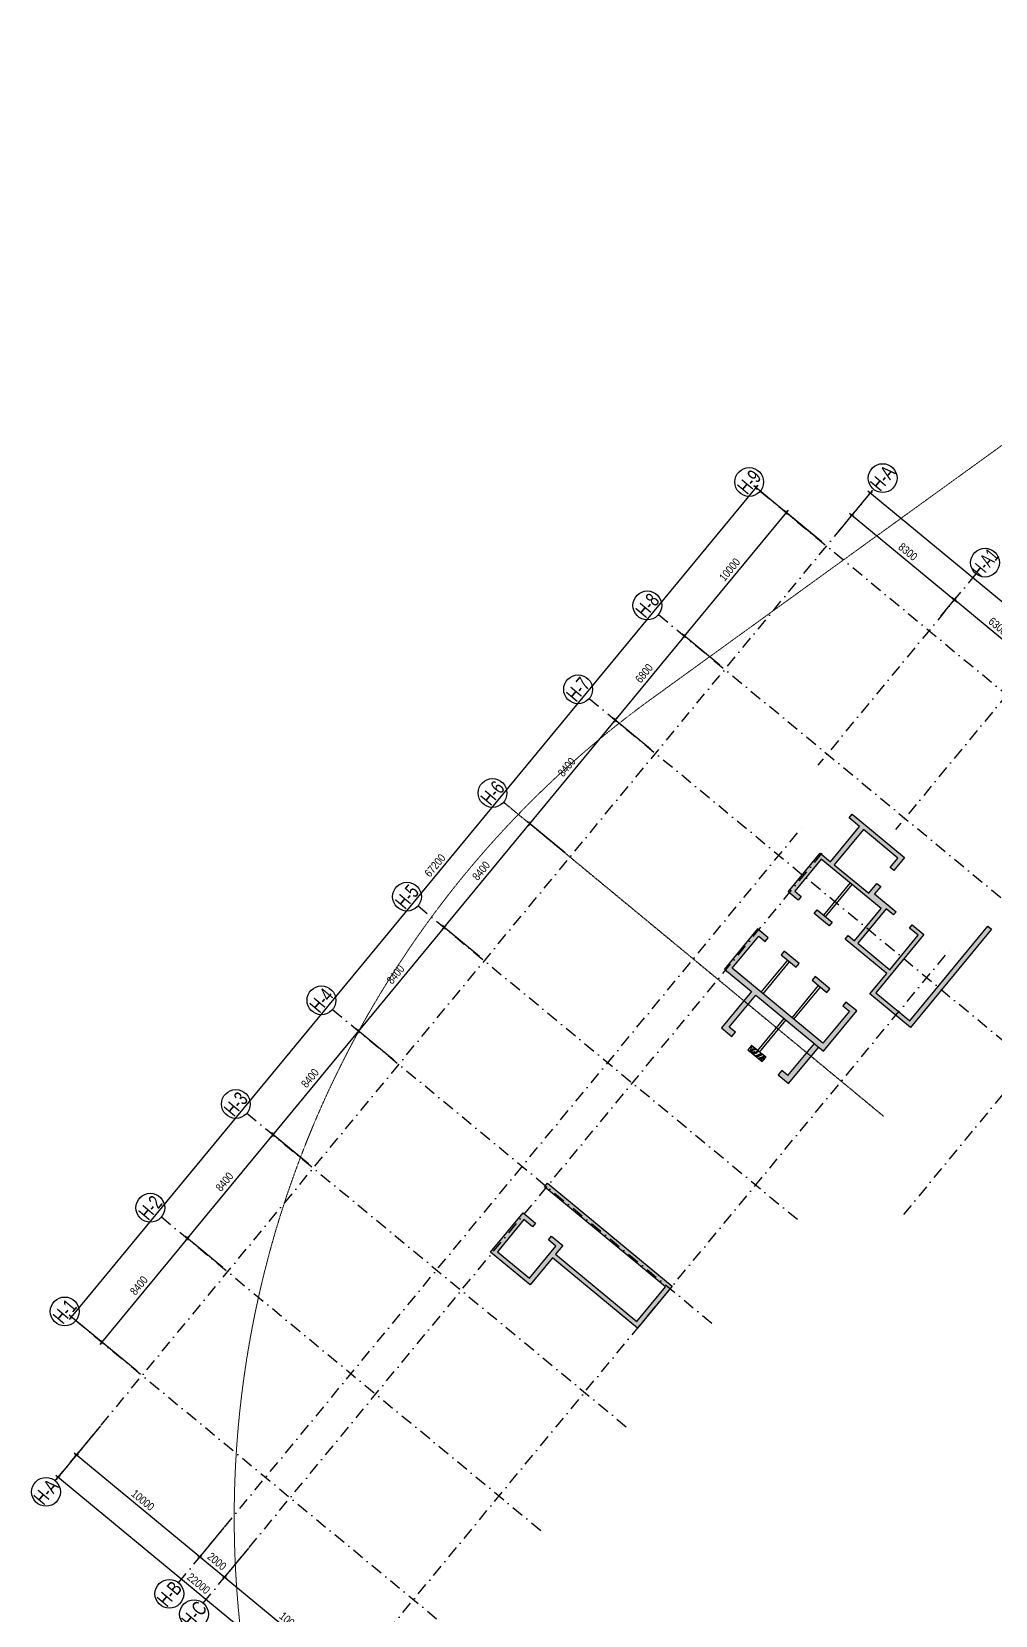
# Model space of a CAD drawing. Header units: millimetres. Extents: x -185400 to 12385, y -14070 to 168686.
# Drawn here: x -130793 to -70547, y 63525 to 162457 of the extents above; entities that cross this region are included whole.
import ezdxf
from ezdxf.enums import TextEntityAlignment as Align

# ---------------------------------------------------------------- set-up
doc = ezdxf.new("R2010")
doc.units = ezdxf.units.MM
doc.header["$MEASUREMENT"] = 0
doc.linetypes.add('DASHDOT', pattern=[1, 0.5, -0.25, 0, -0.25])
doc.linetypes.add('HIDDEN', pattern=[0.375, 0.25, -0.125])
for name, color, linetype in [('KC-Betong', 6, 'Continuous'), ('KT-Hatch', 251, 'Continuous'), ('KT-Kich thuoc', 9, 'Continuous'), ('KT-Luoi truc South Tower', 8, 'DASHDOT'), ('KT-Thay', 7, 'Continuous'), ('ST_MBDV Cot vach 220805$0$AUDIT_I_220805193045-1', 50, 'Continuous')]:
    doc.layers.add(name, color=color, linetype=linetype)
doc.layers.add('KT-Chi gioi XD', color=7, linetype='HIDDEN', true_color=0x0066cc)
doc.styles.add('Arial Narrow', font='ARIALN.TTF')
doc.styles.add('ST_MBDV Cot vach 220805$0$HBA-Text', font='GOTHIC.TTF')
doc.dimstyles.new('ccu12-200', dxfattribs={"dimscale": 200, "dimtxt": 2.5, "dimasz": 1, "dimexe": 1, "dimexo": 2, "dimgap": 1, "dimtad": 1, "dimdec": 0, "dimdsep": 46, "dimtxsty": 'Arial Narrow', "dimblk": 'ARCHTICK', "dimcen": -1, "dimdle": 1, "dimclrd": 256, "dimclre": 256, "dimclrt": 3, "dimadec": 0, "dimazin": 2, "dimtfac": 0.1, "dimtdec": 0, "dimtmove": 0, "dimatfit": 1, "dimldrblk": 'ARCHTICK', "dimfxl": 1, "dimtvp": 0.833333, "dimtolj": 1, "dimtzin": 12, "dimarcsym": 0})
pattern_1 = [(115, (0, 0), (180, 311.76915), [37.5, -412.5]), (60, (0, 0), (-370.1782, 96.0694), [30, -330]), (165.4514, (15, 25.98), (-190.1779, 407.83865), [31.8701, -350.5711]), (111.1842, (-90.63, 42.26), (300.5234, 448.6488), [56.25, -618.75]), (161.6356, (-65.6, 79.65), (-243.9225, 629.386), [47.8051, -525.8565]), (56.1842, (-90.63, 42.26), (-243.923, 629.3859), [45, -495]), (86, (-46.84, 77), (308.5802, 185.4137), [37.5, -412.5]), (291, (-46.84, 77), (307.6206, 227.2241), [30, -330]), (136.4514, (-21.13, 92.46), (31.3908, 448.9038), [31.8701, -350.5711]), (132.5, (0, 0), (-166.34345, -8.45001), [0, -326, 0, -335, 0, -331.25]), (69.5, (0, 0), (-112.3706, 208.72085), [0, -191, 0, -318.5, 0, -126.25]), (32.5, (-47.12, -101.05), (123.02238, 237.13767), [0, -125, 0, -390, 0, -517.5]), (22.5, (-68.25, -146.37), (77.8696, 285.42618), [0, -162.5, 0, -259, 0, -367.5]), (20, (0, 0), (-72.67928, 199.68468), []), (20, (-55.51, 25.89), (-72.67928, 199.68468), [])]

# ---------------------------------------------------------------- blocks, each defined once
blk = doc.blocks.new('_ARCHTICK')
at = {"color": 0, "linetype": 'ByBlock', "const_width": 0.15}
blk.add_lwpolyline([(-0.5, -0.5), (0.5, 0.5)], dxfattribs=at)
blk = doc.blocks.new('*D140')
at = {"layer": 'Defpoints', "color": 0, "transparency": 16777216}
for p in [(-52359, 62652), (-108936, 49029), (-107112, 43748, 0)]:
    blk.add_point(p, dxfattribs=at)
at = {"layer": 'KT-Kich thuoc', "lineweight": -2, "transparency": 16777216}
for p, q in [((-53994, 67999), (-109125, 48964)), ((-52489, 63030), (-54248, 68123)), ((-107243, 44126), (-109001, 49218))]:
    blk.add_line(p, q, dxfattribs=at)
at = {"layer": 'KT-Kich thuoc', "lineweight": -2, "transparency": 16777216, "xscale": 200, "yscale": 200, "zscale": 200}
for p, rotation in [((-54183, 67933), 19.04771637789532), ((-108936, 49029), 199.0477163778953)]:
    blk.add_blockref('_ARCHTICK', p, dxfattribs=dict(at, rotation=rotation))
at = {"layer": 'KT-Kich thuoc', "color": 3, "transparency": 16777216, "insert": (-78288, 60092), "char_height": 500, "attachment_point": 5, "rotation": 19.04772, "style": 'Arial Narrow'}
blk.add_mtext('\\A1;57925', dxfattribs=at)
blk = doc.blocks.new('*D104')
at = {"layer": 'Defpoints', "color": 0, "transparency": 16777216}
for p in [(-81093, 130328, 0), (-89989, 124705), (-87464, 122620, 0)]:
    blk.add_point(p, dxfattribs=at)
at = {"layer": 'KT-Kich thuoc', "lineweight": -2, "transparency": 16777216}
for p, q in [((-83494, 132570), (-90116, 124551)), ((-81402, 130583), (-83775, 132543)), ((-87773, 122875), (-90143, 124832))]:
    blk.add_line(p, q, dxfattribs=at)
at = {"layer": 'KT-Kich thuoc', "lineweight": -2, "transparency": 16777216, "xscale": 200, "yscale": 200, "zscale": 200}
for p, rotation in [((-83621, 132416), 50.44882678931273), ((-89989, 124705), 230.4488267893127)]:
    blk.add_blockref('_ARCHTICK', p, dxfattribs=dict(at, rotation=rotation))
at = {"layer": 'KT-Kich thuoc', "color": 3, "transparency": 16777216, "insert": (-87156, 128850), "char_height": 500, "attachment_point": 5, "rotation": 50.44883, "style": 'Arial Narrow'}
blk.add_mtext('\\A1;10000', dxfattribs=at)
blk = doc.blocks.new('*D88')
at = {"layer": 'Defpoints', "color": 0, "transparency": 16777216}
for p in [(-87461, 122618, 0), (-94319, 119462), (-91791, 117374, 0)]:
    blk.add_point(p, dxfattribs=at)
at = {"layer": 'KT-Kich thuoc', "lineweight": -2, "transparency": 16777216}
for p, q in [((-89861, 124859), (-94446, 119308)), ((-87769, 122872), (-90143, 124832)), ((-92099, 117629), (-94473, 119589))]:
    blk.add_line(p, q, dxfattribs=at)
at = {"layer": 'KT-Kich thuoc', "lineweight": -2, "transparency": 16777216, "xscale": 200, "yscale": 200, "zscale": 200}
for p, rotation in [((-89989, 124705), 50.44882678931273), ((-94319, 119462), 230.4488267893127)]:
    blk.add_blockref('_ARCHTICK', p, dxfattribs=dict(at, rotation=rotation))
at = {"layer": 'KT-Kich thuoc', "color": 3, "transparency": 16777216, "insert": (-92505, 122373), "char_height": 500, "attachment_point": 5, "rotation": 50.44883, "style": 'Arial Narrow'}
blk.add_mtext('\\A1;6800', dxfattribs=at)
blk = doc.blocks.new('*D89')
at = {"layer": 'Defpoints', "color": 0, "transparency": 16777216}
for p in [(-97140, 110898, 0), (-105016, 106508), (-102492, 104424, 0)]:
    blk.add_point(p, dxfattribs=at)
at = {"layer": 'KT-Kich thuoc', "lineweight": -2, "transparency": 16777216}
for p, q in [((-99540, 113139), (-105144, 106354)), ((-97448, 111152), (-99822, 113112)), ((-102801, 104678), (-105170, 106635))]:
    blk.add_line(p, q, dxfattribs=at)
at = {"layer": 'KT-Kich thuoc', "lineweight": -2, "transparency": 16777216, "xscale": 200, "yscale": 200, "zscale": 200}
for p, rotation in [((-99667, 112985), 50.44882678931273), ((-105016, 106508), 230.4488267893127)]:
    blk.add_blockref('_ARCHTICK', p, dxfattribs=dict(at, rotation=rotation))
at = {"layer": 'KT-Kich thuoc', "color": 3, "transparency": 16777216, "insert": (-102693, 110036), "char_height": 500, "attachment_point": 5, "rotation": 50.44883, "style": 'Arial Narrow'}
blk.add_mtext('\\A1;8400', dxfattribs=at)
blk = doc.blocks.new('*D90')
at = {"layer": 'Defpoints', "color": 0, "transparency": 16777216}
for p in [(-102489, 104421, 0), (-110365, 100031), (-107841, 97947, 0)]:
    blk.add_point(p, dxfattribs=at)
at = {"layer": 'KT-Kich thuoc', "lineweight": -2, "transparency": 16777216}
for p, q in [((-104889, 106662), (-110492, 99877)), ((-102797, 104675), (-105170, 106635)), ((-108149, 98201), (-110519, 100159))]:
    blk.add_line(p, q, dxfattribs=at)
at = {"layer": 'KT-Kich thuoc', "lineweight": -2, "transparency": 16777216, "xscale": 200, "yscale": 200, "zscale": 200}
for p, rotation in [((-105016, 106508), 50.44882678931273), ((-110365, 100031), 230.4488267893127)]:
    blk.add_blockref('_ARCHTICK', p, dxfattribs=dict(at, rotation=rotation))
at = {"layer": 'KT-Kich thuoc', "color": 3, "transparency": 16777216, "insert": (-108042, 103560), "char_height": 500, "attachment_point": 5, "rotation": 50.44883, "style": 'Arial Narrow'}
blk.add_mtext('\\A1;8400', dxfattribs=at)
blk = doc.blocks.new('*D91')
at = {"layer": 'Defpoints', "color": 0, "transparency": 16777216}
for p in [(-107837, 97944, 0), (-115714, 93554), (-113190, 91470, 0)]:
    blk.add_point(p, dxfattribs=at)
at = {"layer": 'KT-Kich thuoc', "lineweight": -2, "transparency": 16777216}
for p, q in [((-110238, 100185), (-115841, 93400)), ((-108146, 98199), (-110519, 100159)), ((-113498, 91724), (-115868, 93682))]:
    blk.add_line(p, q, dxfattribs=at)
at = {"layer": 'KT-Kich thuoc', "lineweight": -2, "transparency": 16777216, "xscale": 200, "yscale": 200, "zscale": 200}
for p, rotation in [((-110365, 100031), 50.44882678931273), ((-115714, 93554), 230.4488267893127)]:
    blk.add_blockref('_ARCHTICK', p, dxfattribs=dict(at, rotation=rotation))
at = {"layer": 'KT-Kich thuoc', "color": 3, "transparency": 16777216, "insert": (-113391, 97083), "char_height": 500, "attachment_point": 5, "rotation": 50.44883, "style": 'Arial Narrow'}
blk.add_mtext('\\A1;8400', dxfattribs=at)
blk = doc.blocks.new('*D92')
at = {"layer": 'Defpoints', "color": 0, "transparency": 16777216}
for p in [(-113186, 91467, 0), (-121063, 87077), (-118539, 84993, 0)]:
    blk.add_point(p, dxfattribs=at)
at = {"layer": 'KT-Kich thuoc', "lineweight": -2, "transparency": 16777216}
for p, q in [((-115587, 93709), (-121190, 86923)), ((-113495, 91722), (-115868, 93682)), ((-118847, 85248), (-121217, 87205))]:
    blk.add_line(p, q, dxfattribs=at)
at = {"layer": 'KT-Kich thuoc', "lineweight": -2, "transparency": 16777216, "xscale": 200, "yscale": 200, "zscale": 200}
for p, rotation in [((-115714, 93554), 50.44882678931273), ((-121063, 87077), 230.4488267893127)]:
    blk.add_blockref('_ARCHTICK', p, dxfattribs=dict(at, rotation=rotation))
at = {"layer": 'KT-Kich thuoc', "color": 3, "transparency": 16777216, "insert": (-118739, 90606), "char_height": 500, "attachment_point": 5, "rotation": 50.44883, "style": 'Arial Narrow'}
blk.add_mtext('\\A1;8400', dxfattribs=at)
blk = doc.blocks.new('*D93')
at = {"layer": 'Defpoints', "color": 0, "transparency": 16777216}
for p in [(-118535, 84990, 0), (-126412, 80601), (-123887, 78516, 0)]:
    blk.add_point(p, dxfattribs=at)
at = {"layer": 'KT-Kich thuoc', "lineweight": -2, "transparency": 16777216}
for p, q in [((-120935, 87232), (-126539, 80446)), ((-118844, 85245), (-121217, 87205)), ((-124196, 78771), (-126566, 80728))]:
    blk.add_line(p, q, dxfattribs=at)
at = {"layer": 'KT-Kich thuoc', "lineweight": -2, "transparency": 16777216, "xscale": 200, "yscale": 200, "zscale": 200}
for p, rotation in [((-121063, 87077), 50.44882678931273), ((-126412, 80601), 230.4488267893127)]:
    blk.add_blockref('_ARCHTICK', p, dxfattribs=dict(at, rotation=rotation))
at = {"layer": 'KT-Kich thuoc', "color": 3, "transparency": 16777216, "insert": (-124088, 84129), "char_height": 500, "attachment_point": 5, "rotation": 50.44883, "style": 'Arial Narrow'}
blk.add_mtext('\\A1;8400', dxfattribs=at)
blk = doc.blocks.new('*D94')
at = {"layer": 'Defpoints', "color": 0, "transparency": 16777216}
for p in [(-118515, 69310), (-116973, 68037), (-118730, 65909)]:
    blk.add_point(p, dxfattribs=at)
at = {"layer": 'KT-Kich thuoc', "lineweight": -2, "transparency": 16777216}
for p, q in [((-118770, 69002), (-120399, 67029)), ((-120426, 67310), (-118576, 65782)), ((-117228, 67728), (-118857, 65755))]:
    blk.add_line(p, q, dxfattribs=at)
at = {"layer": 'KT-Kich thuoc', "lineweight": -2, "transparency": 16777216, "xscale": 200, "yscale": 200, "zscale": 200}
for p, rotation in [((-120272, 67183), 140.4488267454906), ((-118730, 65909), 320.4488267454906)]:
    blk.add_blockref('_ARCHTICK', p, dxfattribs=dict(at, rotation=rotation))
at = {"layer": 'KT-Kich thuoc', "color": 3, "transparency": 16777216, "insert": (-119211, 66897), "char_height": 500, "attachment_point": 5, "rotation": 320.44883, "style": 'Arial Narrow'}
blk.add_mtext('\\A1;2000', dxfattribs=at)
blk = doc.blocks.new('*D95')
at = {"layer": 'Defpoints', "color": 0, "transparency": 16777216}
for p in [(-126226, 75678), (-118515, 69310), (-120272, 67183)]:
    blk.add_point(p, dxfattribs=at)
at = {"layer": 'KT-Kich thuoc', "lineweight": -2, "transparency": 16777216}
for p, q in [((-126480, 75369), (-128110, 73396)), ((-128137, 73678), (-120118, 67055)), ((-118770, 69002), (-120399, 67029))]:
    blk.add_line(p, q, dxfattribs=at)
at = {"layer": 'KT-Kich thuoc', "lineweight": -2, "transparency": 16777216, "xscale": 200, "yscale": 200, "zscale": 200}
for p, rotation in [((-127982, 73550), 140.4488267454906), ((-120272, 67183), 320.4488267454906)]:
    blk.add_blockref('_ARCHTICK', p, dxfattribs=dict(at, rotation=rotation))
at = {"layer": 'KT-Kich thuoc', "color": 3, "transparency": 16777216, "insert": (-123837, 70718), "char_height": 500, "attachment_point": 5, "rotation": 320.44883, "style": 'Arial Narrow'}
blk.add_mtext('\\A1;10000', dxfattribs=at)
blk = doc.blocks.new('*D96')
at = {"layer": 'Defpoints', "color": 0, "transparency": 16777216}
for p in [(-116973, 68037), (-109262, 61669), (-111019, 59542)]:
    blk.add_point(p, dxfattribs=at)
at = {"layer": 'KT-Kich thuoc', "lineweight": -2, "transparency": 16777216}
for p, q in [((-117228, 67728), (-118857, 65755)), ((-118884, 66037), (-110865, 59414)), ((-109517, 61360), (-111147, 59387))]:
    blk.add_line(p, q, dxfattribs=at)
at = {"layer": 'KT-Kich thuoc', "lineweight": -2, "transparency": 16777216, "xscale": 200, "yscale": 200, "zscale": 200}
for p, rotation in [((-118730, 65909), 140.4488267454906), ((-111019, 59542), 320.4488267454906)]:
    blk.add_blockref('_ARCHTICK', p, dxfattribs=dict(at, rotation=rotation))
at = {"layer": 'KT-Kich thuoc', "color": 3, "transparency": 16777216, "insert": (-114585, 63076), "char_height": 500, "attachment_point": 5, "rotation": 320.44883, "style": 'Arial Narrow'}
blk.add_mtext('\\A1;10000', dxfattribs=at)
blk = doc.blocks.new('*D116')
at = {"layer": 'Defpoints', "color": 0, "transparency": 16777216}
for p in [(-80610, 130913, 0), (-73101, 126971), (-74211, 125628)]:
    blk.add_point(p, dxfattribs=at)
at = {"layer": 'KT-Kich thuoc', "lineweight": -2, "transparency": 16777216}
for p, q in [((-80356, 131221), (-79374, 132410)), ((-79655, 132383), (-72947, 126844)), ((-73956, 125936), (-72974, 127125))]:
    blk.add_line(p, q, dxfattribs=at)
at = {"layer": 'KT-Kich thuoc', "lineweight": -2, "transparency": 16777216, "xscale": 200, "yscale": 200, "zscale": 200}
for p, rotation in [((-79501, 132256), 140.4488267454906), ((-73101, 126971), 320.4488267454906)]:
    blk.add_blockref('_ARCHTICK', p, dxfattribs=dict(at, rotation=rotation))
at = {"layer": 'KT-Kich thuoc', "color": 3, "transparency": 16777216, "insert": (-76011, 129965), "char_height": 500, "attachment_point": 5, "rotation": 320.44883, "style": 'Arial Narrow'}
blk.add_mtext('\\A1;8300', dxfattribs=at)
blk = doc.blocks.new('*D117')
at = {"layer": 'Defpoints', "color": 0, "transparency": 16777216}
for p in [(-74211, 125628, 0), (-68243, 122960), (-69353, 121616, 0)]:
    blk.add_point(p, dxfattribs=at)
at = {"layer": 'KT-Kich thuoc', "lineweight": -2, "transparency": 16777216}
for p, q in [((-73956, 125936), (-72973, 127126)), ((-73255, 127099), (-68089, 122833)), ((-69098, 121924), (-68116, 123114))]:
    blk.add_line(p, q, dxfattribs=at)
at = {"layer": 'KT-Kich thuoc', "lineweight": -2, "transparency": 16777216, "xscale": 200, "yscale": 200, "zscale": 200}
for p, rotation in [((-73101, 126972), 140.4488267454906), ((-68243, 122960), 320.4488267454906)]:
    blk.add_blockref('_ARCHTICK', p, dxfattribs=dict(at, rotation=rotation))
at = {"layer": 'KT-Kich thuoc', "color": 3, "transparency": 16777216, "insert": (-70382, 125317), "char_height": 500, "attachment_point": 5, "rotation": 320.44883, "style": 'Arial Narrow'}
blk.add_mtext('\\A1;6300', dxfattribs=at)
blk = doc.blocks.new('*D120')
at = {"layer": 'Defpoints', "color": 0, "transparency": 16777216}
for p in [(-91791, 117374, 0), (-99667, 112985), (-97143, 110900, 0)]:
    blk.add_point(p, dxfattribs=at)
at = {"layer": 'KT-Kich thuoc', "lineweight": -2, "transparency": 16777216}
for p, q in [((-94191, 119616), (-99795, 112831)), ((-92099, 117629), (-94473, 119589)), ((-97452, 111155), (-99822, 113112))]:
    blk.add_line(p, q, dxfattribs=at)
at = {"layer": 'KT-Kich thuoc', "lineweight": -2, "transparency": 16777216, "xscale": 200, "yscale": 200, "zscale": 200}
for p, rotation in [((-94319, 119462), 50.44882678931273), ((-99667, 112985), 230.4488267893127)]:
    blk.add_blockref('_ARCHTICK', p, dxfattribs=dict(at, rotation=rotation))
at = {"layer": 'KT-Kich thuoc', "color": 3, "transparency": 16777216, "insert": (-97344, 116513), "char_height": 500, "attachment_point": 5, "rotation": 50.44883, "style": 'Arial Narrow'}
blk.add_mtext('\\A1;8400', dxfattribs=at)
blk = doc.blocks.new('ST_MBDV Cot vach 220805$0$GRID-SYM-flat-103')
at = {"layer": 'ST_MBDV Cot vach 220805$0$AUDIT_I_220805193045-1'}
blk.add_circle((0, 0, 0), 900, dxfattribs=at)
at = {"layer": 'ST_MBDV Cot vach 220805$0$AUDIT_I_220805193045-1', "style": 'ST_MBDV Cot vach 220805$0$HBA-Text'}
blk.add_attdef('GRID', text='', height=900, rotation=19.04714, dxfattribs=at).set_placement((0, 0, 0), align=Align.MIDDLE_CENTER)
blk = doc.blocks.new('*D121')
at = {"layer": 'Defpoints', "color": 0, "transparency": 16777216}
for p in [(-126226, 75678), (-109262, 61669), (-112165, 58154)]:
    blk.add_point(p, dxfattribs=at)
at = {"layer": 'KT-Kich thuoc', "lineweight": -2, "transparency": 16777216}
for p, q in [((-126480, 75369), (-129256, 72008)), ((-129283, 72290), (-112011, 58026)), ((-109517, 61360), (-112293, 57999))]:
    blk.add_line(p, q, dxfattribs=at)
at = {"layer": 'KT-Kich thuoc', "lineweight": -2, "transparency": 16777216, "xscale": 200, "yscale": 200, "zscale": 200}
for p, rotation in [((-129129, 72163), 140.4488267378724), ((-112165, 58154), 320.4488267378724)]:
    blk.add_blockref('_ARCHTICK', p, dxfattribs=dict(at, rotation=rotation))
at = {"layer": 'KT-Kich thuoc', "color": 3, "transparency": 16777216, "insert": (-120357, 65509), "char_height": 500, "attachment_point": 5, "rotation": 320.44883, "style": 'Arial Narrow'}
blk.add_mtext('\\A1;22000', dxfattribs=at)
blk = doc.blocks.new('*D114')
at = {"layer": 'Defpoints', "color": 0, "transparency": 16777216}
for p in [(-79464, 132301, 0), (-54992, 114350), (-56101, 113007)]:
    blk.add_point(p, dxfattribs=at)
at = {"layer": 'KT-Kich thuoc', "lineweight": -2, "transparency": 16777216}
for p, q in [((-79210, 132609), (-78228, 133798)), ((-78509, 133771), (-54838, 114223)), ((-55847, 113315), (-54865, 114504))]:
    blk.add_line(p, q, dxfattribs=at)
at = {"layer": 'KT-Kich thuoc', "lineweight": -2, "transparency": 16777216, "xscale": 200, "yscale": 200, "zscale": 200}
for p, rotation in [((-78355, 133644), 140.448826737223), ((-54992, 114350), 320.448826737223)]:
    blk.add_blockref('_ARCHTICK', p, dxfattribs=dict(at, rotation=rotation))
at = {"layer": 'KT-Kich thuoc', "color": 3, "transparency": 16777216, "insert": (-66384, 124348), "char_height": 500, "attachment_point": 5, "rotation": 320.44883, "style": 'Arial Narrow'}
blk.add_mtext('\\A1;30300', dxfattribs=at)
blk = doc.blocks.new('*D115')
at = {"layer": 'Defpoints', "color": 0, "transparency": 16777216}
for p in [(-85499, 133966), (-81097, 130331), (-123887, 78516, 0)]:
    blk.add_point(p, dxfattribs=at)
at = {"layer": 'KT-Kich thuoc', "lineweight": -2, "transparency": 16777216}
for p, q in [((-128417, 81997), (-85371, 134121)), ((-81405, 130586), (-85653, 134094)), ((-124196, 78771), (-128444, 82279))]:
    blk.add_line(p, q, dxfattribs=at)
at = {"layer": 'KT-Kich thuoc', "lineweight": -2, "transparency": 16777216, "xscale": 200, "yscale": 200, "zscale": 200}
for p, rotation in [((-85499, 133966), 50.44882697620305), ((-128289, 82151), 230.4488269762031)]:
    blk.add_blockref('_ARCHTICK', p, dxfattribs=dict(at, rotation=rotation))
at = {"layer": 'KT-Kich thuoc', "color": 3, "transparency": 16777216, "insert": (-105576, 110369), "char_height": 500, "attachment_point": 5, "rotation": 50.44883, "style": 'Arial Narrow'}
blk.add_mtext('\\A1;67200', dxfattribs=at)
blk = doc.blocks.new('Asix South Tower')
at = {"layer": 'KT-Kich thuoc'}
dim = blk.add_linear_dim(base=(-108935.8, 49029.4), p1=(-52359, 62651.6), p2=(-107112.2, 43747.5, 0), angle=199.047716, dimstyle='ccu12-200', dxfattribs=at)
dim.commit()
dim.dimension.update_dxf_attribs({"geometry": '*D140', "text_midpoint": (-78139.5, 59662.1), "dimtype": 129})

msp = doc.modelspace()

# ---------------------------------------------------------------- hatches: boundary and pattern name
at = {"layer": 'KT-Hatch', "ltscale": 0.5}
h = msp.add_hatch(dxfattribs=at)
h.set_pattern_fill('1BETONG2-BOP', color=256, scale=50, angle=65, pattern_type=2)
h.set_pattern_definition(pattern_1)
h.paths.add_polyline_path([(-80614.3, 110414), (-78799.5, 112611.5), (-76640.6, 110828.5), (-77118.2, 110250.2), (-76886.9, 110059.2), (-76218.2, 110868.8), (-79495.2, 113575.1), (-79686.3, 113343.8), (-79030.9, 112802.5), (-80845.7, 110605), (-81501.1, 111146.2), (-83506.9, 108717.4), (-82870.7, 108192.1), (-82679.7, 108423.4), (-83084.5, 108757.7), (-81428.9, 110762.4), (-77689.3, 107674.1), (-79344.9, 105669.4), (-79749.7, 106003.7), (-79940.7, 105772.4), (-77338.4, 103623.3), (-78392.3, 102347.2), (-75847.8, 100245.8), (-70782.3, 106379.6), (-71013.6, 106570.6), (-75888.1, 100668.2), (-78008.5, 102419.3), (-75012.5, 106047.1), (-75745, 106652.1), (-75904.2, 106459.3), (-75364.4, 106013.6), (-77147.4, 103854.6), (-79152.1, 105510.2), (-77369.2, 107669.1), (-76906.6, 107287.1), (-76747.4, 107479.8), (-78096.7, 108594.2), (-77714.6, 109056.8), (-77946, 109247.9), (-78455.4, 108631)])
h.paths.add_polyline_path([(-80943.1, 106600.2), (-80752.1, 106831.5), (-81677.3, 107595.6), (-81868.4, 107364.3)], flags=17)
h = msp.add_hatch(dxfattribs=at)
h.set_pattern_fill('1BETONG2-BOP', color=256, scale=50, angle=65, pattern_type=2)
h.set_pattern_definition(pattern_1)
h.paths.add_polyline_path([(-86993.9, 103945.3), (-85338.3, 105950.1), (-84933.5, 105615.8), (-84742.5, 105847.1), (-85417.2, 106404.2), (-87486.7, 103898.3), (-85791.9, 102498.7), (-87670.4, 100224.1), (-87015, 99682.9), (-86792.1, 99952.7), (-87177.7, 100271.1), (-85522.1, 102275.9), (-81279.7, 98772.3), (-79210.2, 101278.3), (-79884.8, 101835.4), (-80075.9, 101604.1), (-79671.1, 101269.8), (-81326.7, 99265.1)])
h.paths.add_polyline_path([(-83740.1, 105019.3), (-83931.2, 104788), (-83005.9, 104023.8), (-82814.9, 104255.2)], flags=17)
h.paths.add_polyline_path([(-81812.5, 103427.4), (-82003.5, 103196), (-81078.2, 102431.9), (-80887.2, 102663.2)], flags=17)
h.paths.add_polyline_path([(-81589.7, 99028.4), (-81859.5, 99251.2), (-83515.1, 97246.5), (-83900.7, 97564.9), (-84123.5, 97295), (-83468.1, 96753.7)])
h = msp.add_hatch(dxfattribs=at)
h.set_pattern_fill('1BETONG2-BOP', color=256, scale=50, angle=65, pattern_type=2)
h.set_pattern_definition(pattern_1)
h.paths.add_polyline_path([(-85789.8, 99124.9), (-86012.6, 98855.1), (-85125.9, 98122.8), (-84903, 98392.7)])
h = msp.add_hatch(dxfattribs=at)
h.set_pattern_fill('VATLIEU04', color=256, scale=50, angle=45, pattern_type=2)
h.set_pattern_definition([(95, (-1153005.9, 53036.63), (275.776, 231.40354), [37.5, -412.5]), (40, (-1153005.9, 53036.63), (-314.99608, 216.88407), [30, -330]), (145.4514, (-1152982.9, 53055.9), (-39.21973, 448.28764), [31.8701, -350.57106]), (91.1842, (-1153076.6, 53107.34), (435.8465, 318.80688), [56.25, -618.75]), (141.6356, (-1153040.3, 53133.9), (-13.9495, 674.85584), [47.80514, -525.8565]), (36.1842, (-1153076.6, 53107.34), (-13.95003, 674.85583), [45, -495]), (66, (-1153023.57, 53125.02), (353.38579, 68.69124), [37.5, -412.5]), (11, (-1153023.57, 53125.02), (-170.3543, 342.40422), [30, -330]), (116.4514, (-1152994.12, 53130.74), (183.03181, 411.09531), [31.8701, -350.57106]), (82.5, (-1153005.9, 53036.63), (-113.396593, 121.994909), [0, -326, 0, -335, 0, -331.25]), (52.5, (-1153005.9, 53036.63), (-46.43647, 232.454725), [0, -191, 0, -318.5, 0, -126.25]), (12.5, (-1153084.74, 52957.79), (196.709084, 180.760381), [0, -125, 0, -390, 0, -517.5]), (2.5, (-1153120.1, 52922.43), (170.79499, 241.579903), [0, -162.5, 0, -259, 0, -367.5]), (90, (-1153005.9, 53036.63), (-212.5, 0), []), (90, (-1153049.2, 53079.94), (-212.5, 0), [])])
h.paths.add_polyline_path([(-100022.5, 88247.6), (-101678.1, 86242.9), (-99673.4, 84587.3), (-98017.8, 86592), (-98480.4, 86974.1), (-98289.4, 87205.4), (-97595.4, 86632.3), (-98041.2, 86092.6), (-92952.2, 81889.9), (-91169.3, 84048.9), (-98725.6, 90289.2), (-98534.6, 90520.5), (-90746.9, 84089.1), (-92911.9, 81467.5), (-98232.2, 85861.2), (-99633.1, 84164.9), (-102100.5, 86202.6), (-100062.8, 88670), (-99831.5, 88478.9), (-99831.5, 88478.9), (-99291.8, 88033.2), (-99482.8, 87801.9)])
h = msp.add_hatch(dxfattribs=at)
h.set_pattern_fill('VATLIEU04', color=256, scale=50, angle=45, pattern_type=2)
h.set_pattern_definition([(95, (-1153005.9, 53036.63), (275.776, 231.40354), [37.5, -412.5]), (40, (-1153005.9, 53036.63), (-314.99608, 216.88407), [30, -330]), (145.4514, (-1152982.9, 53055.9), (-39.21973, 448.28764), [31.8701, -350.57106]), (91.1842, (-1153076.6, 53107.34), (435.8465, 318.80688), [56.25, -618.75]), (141.6356, (-1153040.3, 53133.9), (-13.9495, 674.85584), [47.80514, -525.8565]), (36.1842, (-1153076.6, 53107.34), (-13.95003, 674.85583), [45, -495]), (66, (-1153023.57, 53125.02), (353.38579, 68.69124), [37.5, -412.5]), (11, (-1153023.57, 53125.02), (-170.3543, 342.40422), [30, -330]), (116.4514, (-1152994.12, 53130.74), (183.03181, 411.09531), [31.8701, -350.57106]), (82.5, (-1153005.9, 53036.63), (-113.396593, 121.994909), [0, -326, 0, -335, 0, -331.25]), (52.5, (-1153005.9, 53036.63), (-46.43647, 232.454725), [0, -191, 0, -318.5, 0, -126.25]), (12.5, (-1153084.74, 52957.79), (196.709084, 180.760381), [0, -125, 0, -390, 0, -517.5]), (2.5, (-1153120.1, 52922.43), (170.79499, 241.579903), [0, -162.5, 0, -259, 0, -367.5]), (90, (-1153005.9, 53036.63), (-212.5, 0), []), (90, (-1153049.2, 53079.94), (-212.5, 0), [])])
h.paths.add_polyline_path([(-100022.5, 88247.6), (-101678.1, 86242.9), (-99673.4, 84587.3), (-98017.8, 86592), (-98480.4, 86974.1), (-98289.4, 87205.4), (-97595.4, 86632.3), (-98041.2, 86092.6), (-92952.2, 81889.9), (-91169.3, 84048.9), (-98725.6, 90289.2), (-98534.6, 90520.5), (-90746.9, 84089.1), (-92911.9, 81467.5), (-98232.2, 85861.2), (-99633.1, 84164.9), (-102100.5, 86202.6), (-100062.8, 88670), (-99831.5, 88478.9), (-99831.5, 88478.9), (-99291.8, 88033.2), (-99482.8, 87801.9)])

# ---------------------------------------------------------------- linework, layer by layer
at = {"layer": 'KC-Betong'}
for p, q in [((-80845.7, 110605), (-79030.9, 112802.5)), ((-79686.3, 113343.8), (-79495.2, 113575.1)), ((-79030.9, 112802.5), (-79686.3, 113343.8)), ((-79495.2, 113575.1), (-76218.2, 110868.8)), ((-78799.5, 112611.5), (-80614.3, 110414)), ((-76640.6, 110828.5), (-78799.5, 112611.5)), ((-83506.9, 108717.4), (-81501.1, 111146.2)), ((-81501.1, 111146.2), (-80845.7, 110605)), ((-77118.2, 110250.2), (-76640.6, 110828.5)), ((-76218.2, 110868.8), (-76886.9, 110059.2)), ((-81428.9, 110762.4), (-83084.5, 108757.7)), ((-77689.3, 107674.1), (-81428.9, 110762.4)), ((-80614.3, 110414), (-78455.4, 108631)), ((-76886.9, 110059.2), (-77118.2, 110250.2)), ((-78455.4, 108631), (-77946, 109247.9)), ((-77714.6, 109056.8), (-78096.7, 108594.2)), ((-77946, 109247.9), (-77714.6, 109056.8)), ((-82870.7, 108192.1, 0), (-83506.9, 108717.4)), ((-83084.5, 108757.7), (-82679.7, 108423.4, 0)), ((-82679.7, 108423.4, 0), (-82870.8, 108192.1, 0)), ((-78096.7, 108594.2), (-76747.4, 107479.8)), ((-81868.4, 107364.3, 0), (-81677.3, 107595.6, 0)), ((-80943.1, 106600.2, 0), (-81868.4, 107364.3, 0)), ((-81677.3, 107595.6, 0), (-80752.1, 106831.5, 0)), ((-79344.9, 105669.4), (-77689.3, 107674.1)), ((-77369.2, 107669.1), (-79152.1, 105510.2)), ((-76906.6, 107287.1), (-77369.2, 107669.1)), ((-76747.4, 107479.8), (-76906.6, 107287.1)), ((-85417.2, 106404.2, 0), (-87486.7, 103898.3, 0)), ((-86993.9, 103945.3, 0), (-85338.3, 105950.1, 0)), ((-84742.5, 105847.1, 0), (-85417.2, 106404.2, 0)), ((-85338.3, 105950.1, 0), (-84933.5, 105615.8, 0)), ((-80752.1, 106831.5, 0), (-80943.1, 106600.2, 0)), ((-79940.7, 105772.4, 0), (-79749.7, 106003.7, 0)), ((-79749.7, 106003.7, 0), (-79344.9, 105669.4)), ((-75012.5, 106047.1), (-78008.5, 102419.3)), ((-77147.4, 103854.6), (-75364.4, 106013.6)), ((-75904.2, 106459.3), (-75745, 106652.1)), ((-75364.4, 106013.6), (-75904.2, 106459.3)), ((-75888.1, 100668.2), (-71013.6, 106570.6)), ((-70782.3, 106379.6), (-75847.8, 100245.8)), ((-75745, 106652.1), (-75012.5, 106047.1)), ((-71013.6, 106570.6), (-70782.3, 106379.6)), ((-84933.5, 105615.8, 0), (-84742.5, 105847.1, 0)), ((-83740.1, 105019.3, 0), (-83931.2, 104788, 0)), ((-82814.9, 104255.2, 0), (-83740.1, 105019.3, 0)), ((-77338.4, 103623.3), (-79940.7, 105772.4, 0)), ((-79152.1, 105510.2), (-77147.4, 103854.6)), ((-87486.7, 103898.3, 0), (-85791.9, 102498.7, 0)), ((-81326.7, 99265.1, 0), (-86993.9, 103945.3, 0)), ((-83931.2, 104788, 0), (-83005.9, 104023.8, 0)), ((-83005.9, 104023.8, 0), (-82814.9, 104255.2, 0)), ((-81812.5, 103427.4, 0), (-82003.5, 103196, 0)), ((-82003.5, 103196, 0), (-81078.2, 102431.9, 0)), ((-80887.2, 102663.2, 0), (-81812.5, 103427.4, 0)), ((-78392.3, 102347.2), (-77338.4, 103623.3)), ((-85791.9, 102498.7, 0), (-87670.4, 100224.1, 0)), ((-87177.7, 100271.1, 0), (-85522.1, 102275.9, 0)), ((-85522.1, 102275.9, 0), (-81279.7, 98772.3, 0)), ((-81078.2, 102431.9, 0), (-80887.2, 102663.2, 0)), ((-75847.8, 100245.8), (-78392.3, 102347.2)), ((-78008.5, 102419.3), (-75888.1, 100668.2)), ((-79671.1, 101269.8, 0), (-81326.7, 99265.1, 0)), ((-81279.7, 98772.3, 0), (-79210.2, 101278.3, 0)), ((-79884.8, 101835.4, 0), (-80075.9, 101604.1, 0)), ((-80075.9, 101604.1, 0), (-79671.1, 101269.8, 0)), ((-79210.2, 101278.3, 0), (-79884.8, 101835.4, 0)), ((-87670.4, 100224.1, 0), (-87015, 99682.9, 0)), ((-86792.1, 99952.7, 0), (-87177.7, 100271.1, 0)), ((-87015, 99682.9, 0), (-86792.1, 99952.7, 0)), ((-85789.8, 99124.9, 0), (-86012.6, 98855.1, 0)), ((-84903, 98392.7, 0), (-85789.8, 99124.9, 0)), ((-83515.1, 97246.5, 0), (-81859.5, 99251.2, 0)), ((-83468.1, 96753.7, 0), (-81589.7, 99028.4, 0)), ((-86012.6, 98855.1, 0), (-85125.9, 98122.8, 0)), ((-85125.9, 98122.8, 0), (-84903, 98392.7, 0)), ((-83900.7, 97564.9, 0), (-84123.5, 97295, 0)), ((-84123.5, 97295, 0), (-83468.1, 96753.7, 0)), ((-83515.1, 97246.5, 0), (-83900.7, 97564.9, 0))]:
    msp.add_line(p, q, dxfattribs=at)
at = {"layer": 'KC-Betong', "ltscale": 0.5}
msp.add_lwpolyline([(-100022.5, 88247.6), (-101678.1, 86242.9), (-99673.4, 84587.3), (-98017.8, 86592), (-98480.4, 86974.1), (-98289.4, 87205.4), (-97595.4, 86632.3), (-98041.2, 86092.6), (-92952.2, 81889.9), (-91169.3, 84048.9), (-98725.6, 90289.2), (-98534.6, 90520.5), (-90746.9, 84089.1), (-92911.9, 81467.5), (-98232.2, 85861.2), (-99633.1, 84164.9), (-102100.5, 86202.6), (-100062.8, 88670), (-99831.5, 88478.9), (-99831.5, 88478.9), (-99291.8, 88033.2), (-99482.8, 87801.9), (-100022.5, 88247.6)], dxfattribs=at)
at = {"layer": 'KT-Chi gioi XD', "lineweight": 13, "ltscale": 10, "elevation": 0, "flags": 128}
msp.add_lwpolyline([(-29078.1, 143772.1), (-33774.2, 161645), (-36124.3, 162456.9), (-45058.2, 155685.5), (-68562, 137753.5), (-92229.5, 120645.5, 0.684877), (-61797, 6849.6), (-41426.4, 4693.7), (-2997.3, 5908.3), (-146.9, 9554.9)], format="xyb", close=True, dxfattribs=at)
at = {"layer": 'KT-Luoi truc South Tower', "ltscale": 1500}
for p, q in [((-129319.6, 71931.2), (-78164.4, 133874.7)), ((-85240.1, 133752.7), (-53191, 107285.4)), ((-71764.6, 128589.5), (-81645.6, 116624.7)), ((-91607.7, 126042.2), (-67870, 106438.6)), ((-66907, 124577.9), (-76788, 112613.1)), ((-95937.8, 120799), (-63888.7, 94331.6)), ((-54801.4, 114580.7), (-76348, 88490.1)), ((-121609.1, 65563.6), (-82540.3, 112871.6)), ((-120067, 64290), (-80998.2, 111598.1)), ((-106635.5, 107845.3), (-82897.7, 88241.7)), ((-112356.4, 57922.4), (-73287.7, 105230.4)), ((-111984.3, 101368.4), (-88246.5, 81764.8)), ((-117333.1, 94891.5), (-93595.3, 75288)), ((-122682, 88414.6), (-98944.2, 68811.1)), ((-128030.8, 81937.8), (-104293, 62334.2))]:
    msp.add_line(p, q, dxfattribs=at)
at = {"layer": 'KT-Luoi truc South Tower', "ltscale": 5}
msp.add_line((-101286.6, 114322.1), (-77548.8, 94718.6), dxfattribs=at)
at = {"layer": 'KT-Thay'}
for p, q in [((-81272.5, 107261.3, 0), (-79616.9, 109266, 0)), ((-81156.9, 107165.8, 0), (-79501.3, 109170.5, 0)), ((-85181.9, 102448.9, 0), (-83526.3, 104453.7, 0)), ((-85066.3, 102353.4, 0), (-83410.7, 104358.1, 0)), ((-83254.3, 100857, 0), (-81598.7, 102861.7, 0)), ((-83138.6, 100761.5, 0), (-81483, 102766.2, 0)), ((-85404.2, 98806.6, 0), (-83748.6, 100811.3, 0)), ((-85288.6, 98711, 0), (-83633, 100715.8, 0))]:
    msp.add_line(p, q, dxfattribs=at)

# ---------------------------------------------------------------- block references
at = {"layer": 'KT-Kich thuoc'}
ref = msp.add_blockref('ST_MBDV Cot vach 220805$0$GRID-SYM-flat-103', (-85934, 134325.8, 0), dxfattribs=at)
ref.add_attrib('GRID', 'H-9', dxfattribs={"layer": 'ST_MBDV Cot vach 220805$0$AUDIT_I_220805193045-1', "height": 900, "rotation": 50, "style": 'ST_MBDV Cot vach 220805$0$HBA-Text', "width": 0.75}).set_placement((-85934, 134325.8, 0), align=Align.MIDDLE_CENTER)
ref = msp.add_blockref('ST_MBDV Cot vach 220805$0$GRID-SYM-flat-103', (-77591.3, 134568.7, 0), dxfattribs=at)
ref.add_attrib('GRID', 'H-A', dxfattribs={"layer": 'ST_MBDV Cot vach 220805$0$AUDIT_I_220805193045-1', "height": 900, "rotation": 50, "style": 'ST_MBDV Cot vach 220805$0$HBA-Text', "width": 0.75}).set_placement((-77591.3, 134568.7, 0), align=Align.MIDDLE_CENTER)
ref = msp.add_blockref('ST_MBDV Cot vach 220805$0$GRID-SYM-flat-103', (-71191.6, 129283.5, 0), dxfattribs=at)
ref.add_attrib('GRID', 'H-A1', dxfattribs={"layer": 'ST_MBDV Cot vach 220805$0$AUDIT_I_220805193045-1', "height": 900, "rotation": 50, "style": 'ST_MBDV Cot vach 220805$0$HBA-Text', "width": 0.65}).set_placement((-71191.6, 129283.5, 0), align=Align.MIDDLE_CENTER)
ref = msp.add_blockref('ST_MBDV Cot vach 220805$0$GRID-SYM-flat-103', (-92301.7, 126615.3, 0), dxfattribs=at)
ref.add_attrib('GRID', 'H-8', dxfattribs={"layer": 'ST_MBDV Cot vach 220805$0$AUDIT_I_220805193045-1', "height": 900, "rotation": 50, "style": 'ST_MBDV Cot vach 220805$0$HBA-Text', "width": 0.75}).set_placement((-92301.7, 126615.3, 0), align=Align.MIDDLE_CENTER)
ref = msp.add_blockref('ST_MBDV Cot vach 220805$0$GRID-SYM-flat-103', (-96631.7, 121372.1, 0), dxfattribs=at)
ref.add_attrib('GRID', 'H-7', dxfattribs={"layer": 'ST_MBDV Cot vach 220805$0$AUDIT_I_220805193045-1', "height": 900, "rotation": 50, "style": 'ST_MBDV Cot vach 220805$0$HBA-Text', "width": 0.75}).set_placement((-96631.7, 121372.1, 0), align=Align.MIDDLE_CENTER)
ref = msp.add_blockref('ST_MBDV Cot vach 220805$0$GRID-SYM-flat-103', (-101980.6, 114895.2, 0), dxfattribs=at)
ref.add_attrib('GRID', 'H-6', dxfattribs={"layer": 'ST_MBDV Cot vach 220805$0$AUDIT_I_220805193045-1', "height": 900, "rotation": 50, "style": 'ST_MBDV Cot vach 220805$0$HBA-Text', "width": 0.75}).set_placement((-101980.6, 114895.2, 0), align=Align.MIDDLE_CENTER)
ref = msp.add_blockref('ST_MBDV Cot vach 220805$0$GRID-SYM-flat-103', (-107329.4, 108418.4, 0), dxfattribs=at)
ref.add_attrib('GRID', 'H-5', dxfattribs={"layer": 'ST_MBDV Cot vach 220805$0$AUDIT_I_220805193045-1', "height": 900, "rotation": 50, "style": 'ST_MBDV Cot vach 220805$0$HBA-Text', "width": 0.75}).set_placement((-107329.4, 108418.4, 0), align=Align.MIDDLE_CENTER)
ref = msp.add_blockref('ST_MBDV Cot vach 220805$0$GRID-SYM-flat-103', (-112678.2, 101941.5, 0), dxfattribs=at)
ref.add_attrib('GRID', 'H-4', dxfattribs={"layer": 'ST_MBDV Cot vach 220805$0$AUDIT_I_220805193045-1', "height": 900, "rotation": 50, "style": 'ST_MBDV Cot vach 220805$0$HBA-Text', "width": 0.75}).set_placement((-112678.2, 101941.5, 0), align=Align.MIDDLE_CENTER)
ref = msp.add_blockref('ST_MBDV Cot vach 220805$0$GRID-SYM-flat-103', (-118027.1, 95464.6, 0), dxfattribs=at)
ref.add_attrib('GRID', 'H-3', dxfattribs={"layer": 'ST_MBDV Cot vach 220805$0$AUDIT_I_220805193045-1', "height": 900, "rotation": 50, "style": 'ST_MBDV Cot vach 220805$0$HBA-Text', "width": 0.75}).set_placement((-118027.1, 95464.6, 0), align=Align.MIDDLE_CENTER)
ref = msp.add_blockref('ST_MBDV Cot vach 220805$0$GRID-SYM-flat-103', (-123375.9, 88987.7, 0), dxfattribs=at)
ref.add_attrib('GRID', 'H-2', dxfattribs={"layer": 'ST_MBDV Cot vach 220805$0$AUDIT_I_220805193045-1', "height": 900, "rotation": 50, "style": 'ST_MBDV Cot vach 220805$0$HBA-Text', "width": 0.75}).set_placement((-123375.9, 88987.7, 0), align=Align.MIDDLE_CENTER)
ref = msp.add_blockref('ST_MBDV Cot vach 220805$0$GRID-SYM-flat-103', (-128724.8, 82510.9, 0), dxfattribs=at)
ref.add_attrib('GRID', 'H-1', dxfattribs={"layer": 'ST_MBDV Cot vach 220805$0$AUDIT_I_220805193045-1', "height": 900, "rotation": 50, "style": 'ST_MBDV Cot vach 220805$0$HBA-Text', "width": 0.75}).set_placement((-128724.8, 82510.9, 0), align=Align.MIDDLE_CENTER)
ref = msp.add_blockref('ST_MBDV Cot vach 220805$0$GRID-SYM-flat-103', (-129892.7, 71237.3, 0), dxfattribs=at)
ref.add_attrib('GRID', 'H-A', dxfattribs={"layer": 'ST_MBDV Cot vach 220805$0$AUDIT_I_220805193045-1', "height": 900, "rotation": 50, "style": 'ST_MBDV Cot vach 220805$0$HBA-Text', "width": 0.75}).set_placement((-129892.7, 71237.3, 0), align=Align.MIDDLE_CENTER)
msp.add_blockref('Asix South Tower', (0, 0), dxfattribs=at)
ref = msp.add_blockref('ST_MBDV Cot vach 220805$0$GRID-SYM-flat-103', (-122182.2, 64869.6, 0), dxfattribs=at)
ref.add_attrib('GRID', 'H-B', dxfattribs={"layer": 'ST_MBDV Cot vach 220805$0$AUDIT_I_220805193045-1', "height": 900, "rotation": 50, "style": 'ST_MBDV Cot vach 220805$0$HBA-Text', "width": 0.75}).set_placement((-122182.2, 64869.6, 0), align=Align.MIDDLE_CENTER)
ref = msp.add_blockref('ST_MBDV Cot vach 220805$0$GRID-SYM-flat-103', (-120640.1, 63596.1, 0), dxfattribs=at)
ref.add_attrib('GRID', 'H-C', dxfattribs={"layer": 'ST_MBDV Cot vach 220805$0$AUDIT_I_220805193045-1', "height": 900, "rotation": 50, "style": 'ST_MBDV Cot vach 220805$0$HBA-Text', "width": 0.75}).set_placement((-120640.1, 63596.1, 0), align=Align.MIDDLE_CENTER)

# ---------------------------------------------------------------- dimensions: what is measured, and where the dimension line sits
dim = msp.add_linear_dim(base=(-85498.7, 133966.3), p1=(-123887.5, 78516, 0), p2=(-81096.7, 130331), angle=50.448827, dimstyle='ccu12-200', dxfattribs=at)
dim.commit()
dim.dimension.update_dxf_attribs({"geometry": '*D115', "text_midpoint": (-105225.4, 110079.4), "dimtype": 161})
for p1, p2, distance, picture, middle in [((-79464.2, 132300.8, 0), (-56101.2, 113006.7), 1742.1, '*D114', (-66383.5, 124348)), ((-126225.7, 75677.7), (-109262.4, 61668.9), -4558.9, '*D121', (-120357.1, 65509.2))]:
    dim = msp.add_aligned_dim(p1=p1, p2=p2, distance=distance, dimstyle='ccu12-200', dxfattribs=at)
    dim.commit()
    dim.dimension.update_dxf_attribs({"geometry": picture, "text_midpoint": middle})
for base, p1, p2, angle, picture, middle in [((-89988.5, 124705), (-81093.3, 130328.2, 0), (-87464.4, 122620.5, 0), 50.448827, '*D104', (-87155.7, 128850.2)), ((-73101.3, 126970.9), (-80610.4, 130912.9, 0), (-74210.6, 125627.7), 140.448827, '*D116', (-76011.3, 129964.6)), ((-68243.2, 122959.9), (-74210.6, 125627.7, 0), (-69353, 121616.1, 0), 140.448827, '*D117', (-70382.1, 125316.8)), ((-94318.5, 119461.8), (-87460.9, 122617.6, 0), (-91791, 117374.4, 0), 50.448827, '*D88', (-92504.6, 122373.3)), ((-99667.4, 112984.9), (-91791, 117374.4, 0), (-97143.3, 110900.4, 0), 50.448827, '*D120', (-97344, 116513.3)), ((-105016.2, 106508.1), (-97139.8, 110897.5, 0), (-102492.1, 104423.5, 0), 50.448827, '*D89', (-102692.9, 110036.4)), ((-110365.1, 100031.2), (-102488.6, 104420.7, 0), (-107840.9, 97946.7, 0), 50.448827, '*D90', (-108041.7, 103559.5)), ((-115713.9, 93554.3), (-107837.5, 97943.8, 0), (-113189.8, 91469.8, 0), 50.448827, '*D91', (-113390.5, 97082.7)), ((-121062.8, 87077.4), (-113186.3, 91466.9, 0), (-118538.6, 84992.9, 0), 50.448827, '*D92', (-118739.4, 90605.8)), ((-126411.6, 80600.6), (-118535.2, 84990.1, 0), (-123887.5, 78516, 0), 50.448827, '*D93', (-124088.2, 84128.9)), ((-120271.9, 67182.8), (-126225.7, 75677.7), (-118515.1, 69310.1), 140.448827, '*D95', (-123837.2, 70717.7)), ((-118729.8, 65909.3), (-118515.1, 69310.1), (-116973, 68036.5), 140.448827, '*D94', (-119210.9, 66897.1)), ((-111019.2, 59541.6), (-116973, 68036.5), (-109262.4, 61668.9), 140.448827, '*D96', (-114584.6, 63076.5))]:
    dim = msp.add_linear_dim(base=base, p1=p1, p2=p2, angle=angle, dimstyle='ccu12-200', dxfattribs=at)
    dim.commit()
    dim.dimension.update_dxf_attribs({"geometry": picture, "text_midpoint": middle})

doc.saveas('drawing.dxf')
